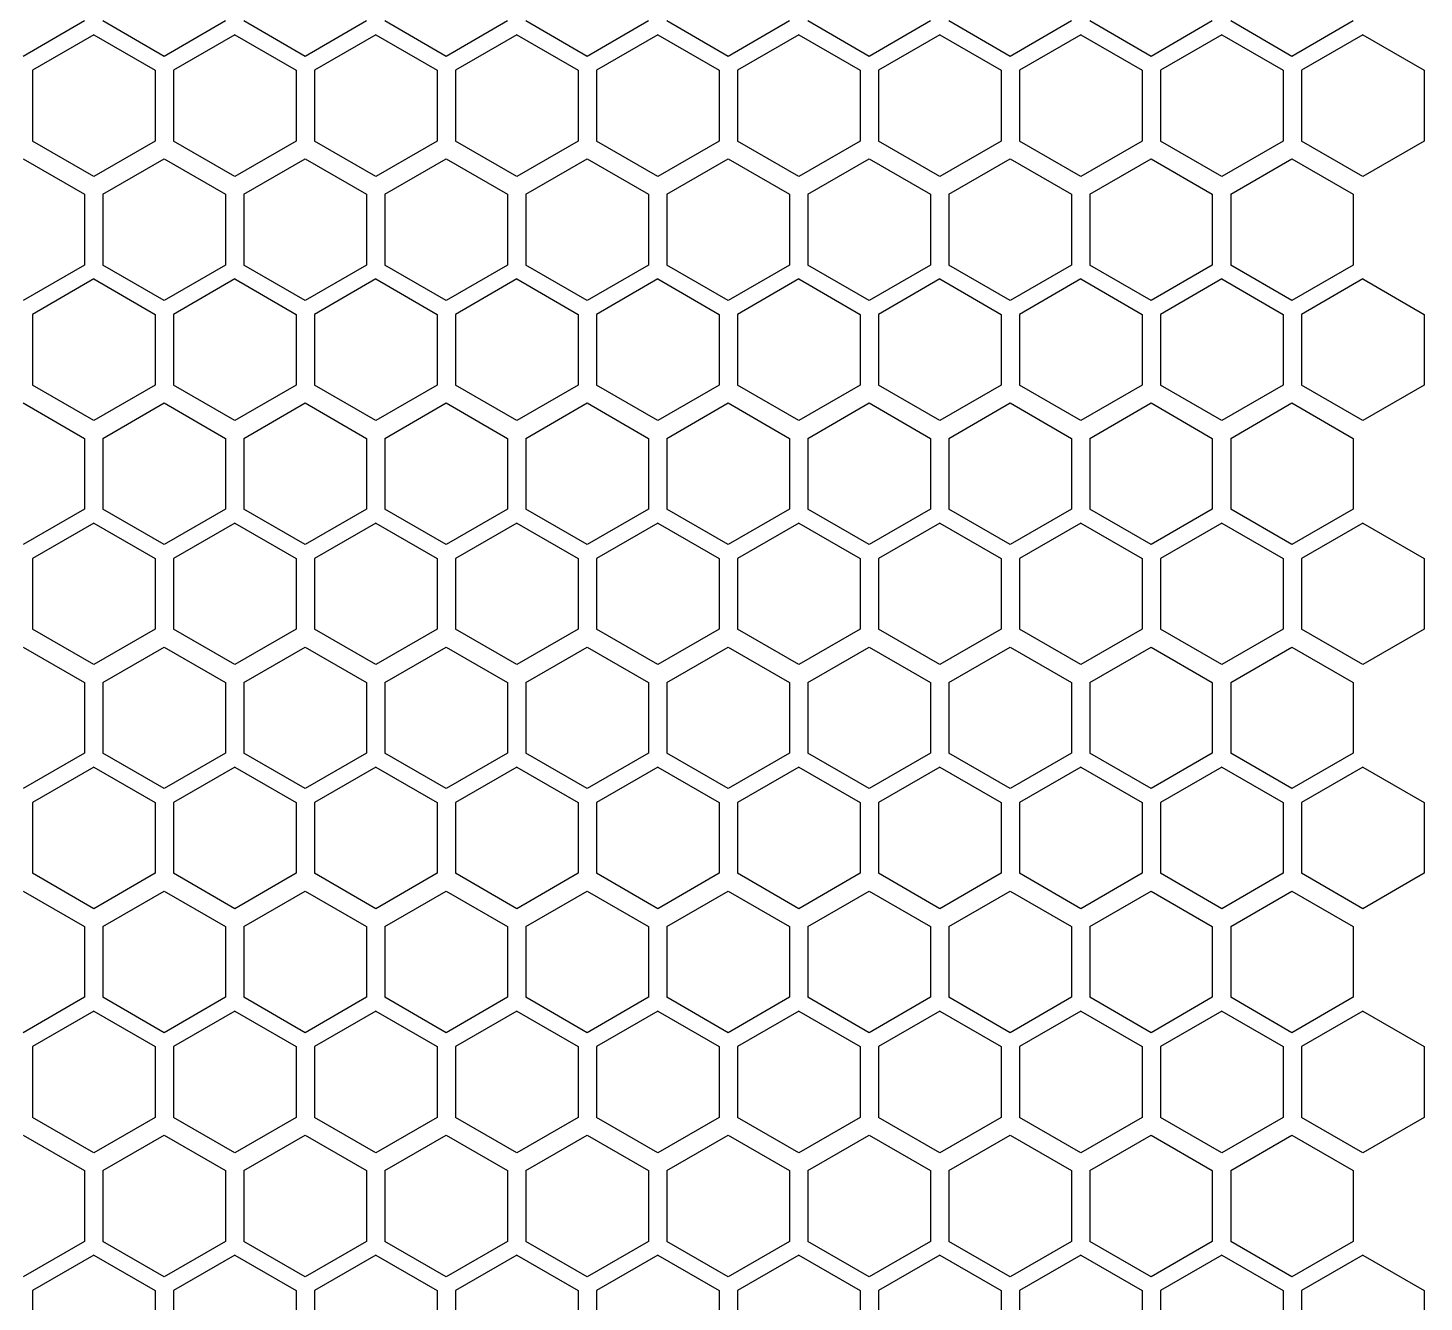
# Model space of a CAD drawing. Header units: millimetres. Extents: x 55614 to 110757, y -66981 to -47484.
# Drawn here: x 63545.5 to 63636.6, y -50373.5 to -50290.4 of the extents above; entities that cross this region are included whole.
import ezdxf

# ---------------------------------------------------------------- set-up
doc = ezdxf.new("R2010")
doc.units = ezdxf.units.MM
doc.layers.add('4215-0412-2_0', color=7, linetype='Continuous')
doc.layers.add('THICK', color=7, linetype='Continuous', lineweight=0)

# ---------------------------------------------------------------- blocks, each defined once
blk = doc.blocks.new('2-1725')
at = {"layer": '4215-0412-2_0', "color": 7, "linetype": 'Continuous'}
for p, q in [((-17537.595, -71716.011), (-17541.596, -71718.321)), ((-17532.396, -71718.321), (-17536.397, -71716.011)), ((-17528.395, -71716.011), (-17532.396, -71718.321)), ((-17523.196, -71718.321), (-17527.197, -71716.011)), ((-17519.195, -71716.011), (-17523.196, -71718.321)), ((-17513.996, -71718.321), (-17517.997, -71716.011)), ((-17509.995, -71716.011), (-17513.996, -71718.321)), ((-17504.796, -71718.321), (-17508.797, -71716.011)), ((-17500.795, -71716.011), (-17504.796, -71718.321)), ((-17495.596, -71718.321), (-17499.597, -71716.011)), ((-17491.595, -71716.011), (-17495.596, -71718.321)), ((-17486.396, -71718.321), (-17490.397, -71716.011)), ((-17482.395, -71716.011), (-17486.396, -71718.321)), ((-17477.196, -71718.321), (-17481.197, -71716.011)), ((-17473.195, -71716.011), (-17477.196, -71718.321)), ((-17467.996, -71718.321), (-17471.997, -71716.011)), ((-17463.995, -71716.011), (-17467.996, -71718.321)), ((-17458.796, -71718.321), (-17462.797, -71716.011)), ((-17454.795, -71716.011), (-17458.796, -71718.321)), ((-17536.977, -71716.916), (-17540.978, -71719.226)), ((-17536.977, -71716.916), (-17532.976, -71719.226)), ((-17527.777, -71716.916), (-17531.778, -71719.226)), ((-17527.777, -71716.916), (-17523.776, -71719.226)), ((-17518.577, -71716.916), (-17522.578, -71719.226)), ((-17518.577, -71716.916), (-17514.576, -71719.226)), ((-17509.377, -71716.916), (-17513.378, -71719.226)), ((-17509.377, -71716.916), (-17505.376, -71719.226)), ((-17500.177, -71716.916), (-17504.178, -71719.226)), ((-17500.177, -71716.916), (-17496.176, -71719.226)), ((-17490.977, -71716.916), (-17494.978, -71719.226)), ((-17490.977, -71716.916), (-17486.976, -71719.226)), ((-17481.777, -71716.916), (-17485.778, -71719.226)), ((-17481.777, -71716.916), (-17477.776, -71719.226)), ((-17472.577, -71716.916), (-17476.578, -71719.226)), ((-17472.577, -71716.916), (-17468.576, -71719.226)), ((-17463.377, -71716.916), (-17467.378, -71719.226)), ((-17463.377, -71716.916), (-17459.376, -71719.226)), ((-17454.177, -71716.916), (-17458.178, -71719.226)), ((-17454.177, -71716.916), (-17450.176, -71719.226)), ((-17540.978, -71719.226), (-17540.978, -71723.846)), ((-17532.976, -71719.226), (-17532.976, -71723.846)), ((-17531.778, -71719.226), (-17531.778, -71723.846)), ((-17523.776, -71719.226), (-17523.776, -71723.846)), ((-17522.578, -71719.226), (-17522.578, -71723.846)), ((-17514.576, -71719.226), (-17514.576, -71723.846)), ((-17513.378, -71719.226), (-17513.378, -71723.846)), ((-17505.376, -71719.226), (-17505.376, -71723.846)), ((-17504.178, -71719.226), (-17504.178, -71723.846)), ((-17496.176, -71719.226), (-17496.176, -71723.846)), ((-17494.978, -71719.226), (-17494.978, -71723.846)), ((-17486.976, -71719.226), (-17486.976, -71723.846)), ((-17485.778, -71719.226), (-17485.778, -71723.846)), ((-17477.776, -71719.226), (-17477.776, -71723.846)), ((-17476.578, -71719.226), (-17476.578, -71723.846)), ((-17468.576, -71719.226), (-17468.576, -71723.846)), ((-17467.378, -71719.226), (-17467.378, -71723.846)), ((-17459.376, -71719.226), (-17459.376, -71723.846)), ((-17458.178, -71719.226), (-17458.178, -71723.846)), ((-17450.176, -71719.226), (-17450.176, -71723.846)), ((-17536.977, -71726.156), (-17540.978, -71723.846)), ((-17532.976, -71723.846), (-17536.977, -71726.156)), ((-17527.777, -71726.156), (-17531.778, -71723.846)), ((-17523.776, -71723.846), (-17527.777, -71726.156)), ((-17518.577, -71726.156), (-17522.578, -71723.846)), ((-17514.576, -71723.846), (-17518.577, -71726.156)), ((-17509.377, -71726.156), (-17513.378, -71723.846)), ((-17505.376, -71723.846), (-17509.377, -71726.156)), ((-17500.177, -71726.156), (-17504.178, -71723.846)), ((-17496.176, -71723.846), (-17500.177, -71726.156)), ((-17490.977, -71726.156), (-17494.978, -71723.846)), ((-17486.976, -71723.846), (-17490.977, -71726.156)), ((-17481.777, -71726.156), (-17485.778, -71723.846)), ((-17477.776, -71723.846), (-17481.777, -71726.156)), ((-17472.577, -71726.156), (-17476.578, -71723.846)), ((-17468.576, -71723.846), (-17472.577, -71726.156)), ((-17463.377, -71726.156), (-17467.378, -71723.846)), ((-17459.376, -71723.846), (-17463.377, -71726.156)), ((-17454.177, -71726.156), (-17458.178, -71723.846)), ((-17450.176, -71723.846), (-17454.177, -71726.156)), ((-17541.596, -71725.011), (-17537.595, -71727.321)), ((-17536.397, -71727.321), (-17532.396, -71725.011)), ((-17532.396, -71725.011), (-17528.395, -71727.321)), ((-17527.197, -71727.321), (-17523.196, -71725.011)), ((-17523.196, -71725.011), (-17519.195, -71727.321)), ((-17517.997, -71727.321), (-17513.996, -71725.011)), ((-17513.996, -71725.011), (-17509.995, -71727.321)), ((-17508.797, -71727.321), (-17504.796, -71725.011)), ((-17504.796, -71725.011), (-17500.795, -71727.321)), ((-17499.597, -71727.321), (-17495.596, -71725.011)), ((-17495.596, -71725.011), (-17491.595, -71727.321)), ((-17490.397, -71727.321), (-17486.396, -71725.011)), ((-17486.396, -71725.011), (-17482.395, -71727.321)), ((-17481.197, -71727.321), (-17477.196, -71725.011)), ((-17477.196, -71725.011), (-17473.195, -71727.321)), ((-17471.997, -71727.321), (-17467.996, -71725.011)), ((-17467.996, -71725.011), (-17463.995, -71727.321)), ((-17462.797, -71727.321), (-17458.796, -71725.011)), ((-17458.796, -71725.011), (-17454.795, -71727.321)), ((-17537.595, -71727.321), (-17537.595, -71731.941)), ((-17536.397, -71727.321), (-17536.397, -71731.941)), ((-17528.395, -71727.321), (-17528.395, -71731.941)), ((-17527.197, -71727.321), (-17527.197, -71731.941)), ((-17519.195, -71727.321), (-17519.195, -71731.941)), ((-17517.997, -71727.321), (-17517.997, -71731.941)), ((-17509.995, -71727.321), (-17509.995, -71731.941)), ((-17508.797, -71727.321), (-17508.797, -71731.941)), ((-17500.795, -71727.321), (-17500.795, -71731.941)), ((-17499.597, -71727.321), (-17499.597, -71731.941)), ((-17491.595, -71727.321), (-17491.595, -71731.941)), ((-17490.397, -71727.321), (-17490.397, -71731.941)), ((-17482.395, -71727.321), (-17482.395, -71731.941)), ((-17481.197, -71727.321), (-17481.197, -71731.941)), ((-17473.195, -71727.321), (-17473.195, -71731.941)), ((-17471.997, -71727.321), (-17471.997, -71731.941)), ((-17463.995, -71727.321), (-17463.995, -71731.941)), ((-17462.797, -71727.321), (-17462.797, -71731.941)), ((-17454.795, -71727.321), (-17454.795, -71731.941)), ((-17537.595, -71731.941), (-17541.596, -71734.251)), ((-17532.396, -71734.251), (-17536.397, -71731.941)), ((-17528.395, -71731.941), (-17532.396, -71734.251)), ((-17523.196, -71734.251), (-17527.197, -71731.941)), ((-17519.195, -71731.941), (-17523.196, -71734.251)), ((-17513.996, -71734.251), (-17517.997, -71731.941)), ((-17509.995, -71731.941), (-17513.996, -71734.251)), ((-17504.796, -71734.251), (-17508.797, -71731.941)), ((-17500.795, -71731.941), (-17504.796, -71734.251)), ((-17495.596, -71734.251), (-17499.597, -71731.941)), ((-17491.595, -71731.941), (-17495.596, -71734.251)), ((-17486.396, -71734.251), (-17490.397, -71731.941)), ((-17482.395, -71731.941), (-17486.396, -71734.251)), ((-17477.196, -71734.251), (-17481.197, -71731.941)), ((-17473.195, -71731.941), (-17477.196, -71734.251)), ((-17467.996, -71734.251), (-17471.997, -71731.941)), ((-17463.995, -71731.941), (-17467.996, -71734.251)), ((-17458.796, -71734.251), (-17462.797, -71731.941)), ((-17454.795, -71731.941), (-17458.796, -71734.251)), ((-17536.977, -71732.846), (-17540.978, -71735.156)), ((-17536.977, -71732.846), (-17532.976, -71735.156)), ((-17527.777, -71732.846), (-17531.778, -71735.156)), ((-17527.777, -71732.846), (-17523.776, -71735.156)), ((-17518.577, -71732.846), (-17522.578, -71735.156)), ((-17518.577, -71732.846), (-17514.576, -71735.156)), ((-17509.377, -71732.846), (-17513.378, -71735.156)), ((-17509.377, -71732.846), (-17505.376, -71735.156)), ((-17500.177, -71732.846), (-17504.178, -71735.156)), ((-17500.177, -71732.846), (-17496.176, -71735.156)), ((-17490.977, -71732.846), (-17494.978, -71735.156)), ((-17490.977, -71732.846), (-17486.976, -71735.156)), ((-17481.777, -71732.846), (-17485.778, -71735.156)), ((-17481.777, -71732.846), (-17477.776, -71735.156)), ((-17472.577, -71732.846), (-17476.578, -71735.156)), ((-17472.577, -71732.846), (-17468.576, -71735.156)), ((-17463.377, -71732.846), (-17467.378, -71735.156)), ((-17463.377, -71732.846), (-17459.376, -71735.156)), ((-17454.177, -71732.846), (-17458.178, -71735.156)), ((-17454.177, -71732.846), (-17450.176, -71735.156)), ((-17540.978, -71735.156), (-17540.978, -71739.776)), ((-17532.976, -71735.156), (-17532.976, -71739.776)), ((-17531.778, -71735.156), (-17531.778, -71739.776)), ((-17523.776, -71735.156), (-17523.776, -71739.776)), ((-17522.578, -71735.156), (-17522.578, -71739.776)), ((-17514.576, -71735.156), (-17514.576, -71739.776)), ((-17513.378, -71735.156), (-17513.378, -71739.776)), ((-17505.376, -71735.156), (-17505.376, -71739.776)), ((-17504.178, -71735.156), (-17504.178, -71739.776)), ((-17496.176, -71735.156), (-17496.176, -71739.776)), ((-17494.978, -71735.156), (-17494.978, -71739.776)), ((-17486.976, -71735.156), (-17486.976, -71739.776)), ((-17485.778, -71735.156), (-17485.778, -71739.776)), ((-17477.776, -71735.156), (-17477.776, -71739.776)), ((-17476.578, -71735.156), (-17476.578, -71739.776)), ((-17468.576, -71735.156), (-17468.576, -71739.776)), ((-17467.378, -71735.156), (-17467.378, -71739.776)), ((-17459.376, -71735.156), (-17459.376, -71739.776)), ((-17458.178, -71735.156), (-17458.178, -71739.776)), ((-17450.176, -71735.156), (-17450.176, -71739.776)), ((-17536.977, -71742.086), (-17540.978, -71739.776)), ((-17532.976, -71739.776), (-17536.977, -71742.086)), ((-17527.777, -71742.086), (-17531.778, -71739.776)), ((-17523.776, -71739.776), (-17527.777, -71742.086)), ((-17518.577, -71742.086), (-17522.578, -71739.776)), ((-17514.576, -71739.776), (-17518.577, -71742.086)), ((-17509.377, -71742.086), (-17513.378, -71739.776)), ((-17505.376, -71739.776), (-17509.377, -71742.086)), ((-17500.177, -71742.086), (-17504.178, -71739.776)), ((-17496.176, -71739.776), (-17500.177, -71742.086)), ((-17490.977, -71742.086), (-17494.978, -71739.776)), ((-17486.976, -71739.776), (-17490.977, -71742.086)), ((-17481.777, -71742.086), (-17485.778, -71739.776)), ((-17477.776, -71739.776), (-17481.777, -71742.086)), ((-17472.577, -71742.086), (-17476.578, -71739.776)), ((-17468.576, -71739.776), (-17472.577, -71742.086)), ((-17463.377, -71742.086), (-17467.378, -71739.776)), ((-17459.376, -71739.776), (-17463.377, -71742.086)), ((-17454.177, -71742.086), (-17458.178, -71739.776)), ((-17450.176, -71739.776), (-17454.177, -71742.086)), ((-17541.596, -71740.941), (-17537.595, -71743.251)), ((-17536.397, -71743.251), (-17532.396, -71740.941)), ((-17532.396, -71740.941), (-17528.395, -71743.251)), ((-17527.197, -71743.251), (-17523.196, -71740.941)), ((-17523.196, -71740.941), (-17519.195, -71743.251)), ((-17517.997, -71743.251), (-17513.996, -71740.941)), ((-17513.996, -71740.941), (-17509.995, -71743.251)), ((-17508.797, -71743.251), (-17504.796, -71740.941)), ((-17504.796, -71740.941), (-17500.795, -71743.251)), ((-17499.597, -71743.251), (-17495.596, -71740.941)), ((-17495.596, -71740.941), (-17491.595, -71743.251)), ((-17490.397, -71743.251), (-17486.396, -71740.941)), ((-17486.396, -71740.941), (-17482.395, -71743.251)), ((-17481.197, -71743.251), (-17477.196, -71740.941)), ((-17477.196, -71740.941), (-17473.195, -71743.251)), ((-17471.997, -71743.251), (-17467.996, -71740.941)), ((-17467.996, -71740.941), (-17463.995, -71743.251)), ((-17462.797, -71743.251), (-17458.796, -71740.941)), ((-17458.796, -71740.941), (-17454.795, -71743.251)), ((-17537.595, -71743.251), (-17537.595, -71747.871)), ((-17536.397, -71743.251), (-17536.397, -71747.871)), ((-17528.395, -71743.251), (-17528.395, -71747.871)), ((-17527.197, -71743.251), (-17527.197, -71747.871)), ((-17519.195, -71743.251), (-17519.195, -71747.871)), ((-17517.997, -71743.251), (-17517.997, -71747.871)), ((-17509.995, -71743.251), (-17509.995, -71747.871)), ((-17508.797, -71743.251), (-17508.797, -71747.871)), ((-17500.795, -71743.251), (-17500.795, -71747.871)), ((-17499.597, -71743.251), (-17499.597, -71747.871)), ((-17491.595, -71743.251), (-17491.595, -71747.871)), ((-17490.397, -71743.251), (-17490.397, -71747.871)), ((-17482.395, -71743.251), (-17482.395, -71747.871)), ((-17481.197, -71743.251), (-17481.197, -71747.871)), ((-17473.195, -71743.251), (-17473.195, -71747.871)), ((-17471.997, -71743.251), (-17471.997, -71747.871)), ((-17463.995, -71743.251), (-17463.995, -71747.871)), ((-17462.797, -71743.251), (-17462.797, -71747.871)), ((-17454.795, -71743.251), (-17454.795, -71747.871)), ((-17537.595, -71747.871), (-17541.596, -71750.181)), ((-17532.396, -71750.181), (-17536.397, -71747.871)), ((-17528.395, -71747.871), (-17532.396, -71750.181)), ((-17523.196, -71750.181), (-17527.197, -71747.871)), ((-17519.195, -71747.871), (-17523.196, -71750.181)), ((-17513.996, -71750.181), (-17517.997, -71747.871)), ((-17509.995, -71747.871), (-17513.996, -71750.181)), ((-17504.796, -71750.181), (-17508.797, -71747.871)), ((-17500.795, -71747.871), (-17504.796, -71750.181)), ((-17495.596, -71750.181), (-17499.597, -71747.871)), ((-17491.595, -71747.871), (-17495.596, -71750.181)), ((-17486.396, -71750.181), (-17490.397, -71747.871)), ((-17482.395, -71747.871), (-17486.396, -71750.181)), ((-17477.196, -71750.181), (-17481.197, -71747.871)), ((-17473.195, -71747.871), (-17477.196, -71750.181)), ((-17467.996, -71750.181), (-17471.997, -71747.871)), ((-17463.995, -71747.871), (-17467.996, -71750.181)), ((-17458.796, -71750.181), (-17462.797, -71747.871)), ((-17454.795, -71747.871), (-17458.796, -71750.181)), ((-17536.977, -71748.776), (-17540.978, -71751.086)), ((-17536.977, -71748.776), (-17532.976, -71751.086)), ((-17527.777, -71748.776), (-17531.778, -71751.086)), ((-17527.777, -71748.776), (-17523.776, -71751.086)), ((-17518.577, -71748.776), (-17522.578, -71751.086)), ((-17518.577, -71748.776), (-17514.576, -71751.086)), ((-17509.377, -71748.776), (-17513.378, -71751.086)), ((-17509.377, -71748.776), (-17505.376, -71751.086)), ((-17500.177, -71748.776), (-17504.178, -71751.086)), ((-17500.177, -71748.776), (-17496.176, -71751.086)), ((-17490.977, -71748.776), (-17494.978, -71751.086)), ((-17490.977, -71748.776), (-17486.976, -71751.086)), ((-17481.777, -71748.776), (-17485.778, -71751.086)), ((-17481.777, -71748.776), (-17477.776, -71751.086)), ((-17472.577, -71748.776), (-17476.578, -71751.086)), ((-17472.577, -71748.776), (-17468.576, -71751.086)), ((-17463.377, -71748.776), (-17467.378, -71751.086)), ((-17463.377, -71748.776), (-17459.376, -71751.086)), ((-17454.177, -71748.776), (-17458.178, -71751.086)), ((-17454.177, -71748.776), (-17450.176, -71751.086)), ((-17540.978, -71751.086), (-17540.978, -71755.706)), ((-17532.976, -71751.086), (-17532.976, -71755.706)), ((-17531.778, -71751.086), (-17531.778, -71755.706)), ((-17523.776, -71751.086), (-17523.776, -71755.706)), ((-17522.578, -71751.086), (-17522.578, -71755.706)), ((-17514.576, -71751.086), (-17514.576, -71755.706)), ((-17513.378, -71751.086), (-17513.378, -71755.706)), ((-17505.376, -71751.086), (-17505.376, -71755.706)), ((-17504.178, -71751.086), (-17504.178, -71755.706)), ((-17496.176, -71751.086), (-17496.176, -71755.706)), ((-17494.978, -71751.086), (-17494.978, -71755.706)), ((-17486.976, -71751.086), (-17486.976, -71755.706)), ((-17485.778, -71751.086), (-17485.778, -71755.706)), ((-17477.776, -71751.086), (-17477.776, -71755.706)), ((-17476.578, -71751.086), (-17476.578, -71755.706)), ((-17468.576, -71751.086), (-17468.576, -71755.706)), ((-17467.378, -71751.086), (-17467.378, -71755.706)), ((-17459.376, -71751.086), (-17459.376, -71755.706)), ((-17458.178, -71751.086), (-17458.178, -71755.706)), ((-17450.176, -71751.086), (-17450.176, -71755.706)), ((-17536.977, -71758.016), (-17540.978, -71755.706)), ((-17532.976, -71755.706), (-17536.977, -71758.016)), ((-17527.777, -71758.016), (-17531.778, -71755.706)), ((-17523.776, -71755.706), (-17527.777, -71758.016)), ((-17518.577, -71758.016), (-17522.578, -71755.706)), ((-17514.576, -71755.706), (-17518.577, -71758.016)), ((-17509.377, -71758.016), (-17513.378, -71755.706)), ((-17505.376, -71755.706), (-17509.377, -71758.016)), ((-17500.177, -71758.016), (-17504.178, -71755.706)), ((-17496.176, -71755.706), (-17500.177, -71758.016)), ((-17490.977, -71758.016), (-17494.978, -71755.706)), ((-17486.976, -71755.706), (-17490.977, -71758.016)), ((-17481.777, -71758.016), (-17485.778, -71755.706)), ((-17477.776, -71755.706), (-17481.777, -71758.016)), ((-17472.577, -71758.016), (-17476.578, -71755.706)), ((-17468.576, -71755.706), (-17472.577, -71758.016)), ((-17463.377, -71758.016), (-17467.378, -71755.706)), ((-17459.376, -71755.706), (-17463.377, -71758.016)), ((-17454.177, -71758.016), (-17458.178, -71755.706)), ((-17450.176, -71755.706), (-17454.177, -71758.016)), ((-17541.596, -71756.871), (-17537.595, -71759.181)), ((-17536.397, -71759.181), (-17532.396, -71756.871)), ((-17532.396, -71756.871), (-17528.395, -71759.181)), ((-17527.197, -71759.181), (-17523.196, -71756.871)), ((-17523.196, -71756.871), (-17519.195, -71759.181)), ((-17517.997, -71759.181), (-17513.996, -71756.871)), ((-17513.996, -71756.871), (-17509.995, -71759.181)), ((-17508.797, -71759.181), (-17504.796, -71756.871)), ((-17504.796, -71756.871), (-17500.795, -71759.181)), ((-17499.597, -71759.181), (-17495.596, -71756.871)), ((-17495.596, -71756.871), (-17491.595, -71759.181)), ((-17490.397, -71759.181), (-17486.396, -71756.871)), ((-17486.396, -71756.871), (-17482.395, -71759.181)), ((-17481.197, -71759.181), (-17477.196, -71756.871)), ((-17477.196, -71756.871), (-17473.195, -71759.181)), ((-17471.997, -71759.181), (-17467.996, -71756.871)), ((-17467.996, -71756.871), (-17463.995, -71759.181)), ((-17462.797, -71759.181), (-17458.796, -71756.871)), ((-17458.796, -71756.871), (-17454.795, -71759.181)), ((-17537.595, -71759.181), (-17537.595, -71763.801)), ((-17536.397, -71759.181), (-17536.397, -71763.801)), ((-17528.395, -71759.181), (-17528.395, -71763.801)), ((-17527.197, -71759.181), (-17527.197, -71763.801)), ((-17519.195, -71759.181), (-17519.195, -71763.801)), ((-17517.997, -71759.181), (-17517.997, -71763.801)), ((-17509.995, -71759.181), (-17509.995, -71763.801)), ((-17508.797, -71759.181), (-17508.797, -71763.801)), ((-17500.795, -71759.181), (-17500.795, -71763.801)), ((-17499.597, -71759.181), (-17499.597, -71763.801)), ((-17491.595, -71759.181), (-17491.595, -71763.801)), ((-17490.397, -71759.181), (-17490.397, -71763.801)), ((-17482.395, -71759.181), (-17482.395, -71763.801)), ((-17481.197, -71759.181), (-17481.197, -71763.801)), ((-17473.195, -71759.181), (-17473.195, -71763.801)), ((-17471.997, -71759.181), (-17471.997, -71763.801)), ((-17463.995, -71759.181), (-17463.995, -71763.801)), ((-17462.797, -71759.181), (-17462.797, -71763.801)), ((-17454.795, -71759.181), (-17454.795, -71763.801)), ((-17537.595, -71763.801), (-17541.596, -71766.111)), ((-17532.396, -71766.111), (-17536.397, -71763.801)), ((-17528.395, -71763.801), (-17532.396, -71766.111)), ((-17523.196, -71766.111), (-17527.197, -71763.801)), ((-17519.195, -71763.801), (-17523.196, -71766.111)), ((-17513.996, -71766.111), (-17517.997, -71763.801)), ((-17509.995, -71763.801), (-17513.996, -71766.111)), ((-17504.796, -71766.111), (-17508.797, -71763.801)), ((-17500.795, -71763.801), (-17504.796, -71766.111)), ((-17495.596, -71766.111), (-17499.597, -71763.801)), ((-17491.595, -71763.801), (-17495.596, -71766.111)), ((-17486.396, -71766.111), (-17490.397, -71763.801)), ((-17482.395, -71763.801), (-17486.396, -71766.111)), ((-17477.196, -71766.111), (-17481.197, -71763.801)), ((-17473.195, -71763.801), (-17477.196, -71766.111)), ((-17467.996, -71766.111), (-17471.997, -71763.801)), ((-17463.995, -71763.801), (-17467.996, -71766.111)), ((-17458.796, -71766.111), (-17462.797, -71763.801)), ((-17454.795, -71763.801), (-17458.796, -71766.111)), ((-17536.977, -71764.706), (-17540.978, -71767.016)), ((-17536.977, -71764.706), (-17532.976, -71767.016)), ((-17527.777, -71764.706), (-17531.778, -71767.016)), ((-17527.777, -71764.706), (-17523.776, -71767.016)), ((-17518.577, -71764.706), (-17522.578, -71767.016)), ((-17518.577, -71764.706), (-17514.576, -71767.016)), ((-17509.377, -71764.706), (-17513.378, -71767.016)), ((-17509.377, -71764.706), (-17505.376, -71767.016)), ((-17500.177, -71764.706), (-17504.178, -71767.016)), ((-17500.177, -71764.706), (-17496.176, -71767.016)), ((-17490.977, -71764.706), (-17494.978, -71767.016)), ((-17490.977, -71764.706), (-17486.976, -71767.016)), ((-17481.777, -71764.706), (-17485.778, -71767.016)), ((-17481.777, -71764.706), (-17477.776, -71767.016)), ((-17472.577, -71764.706), (-17476.578, -71767.016)), ((-17472.577, -71764.706), (-17468.576, -71767.016)), ((-17463.377, -71764.706), (-17467.378, -71767.016)), ((-17463.377, -71764.706), (-17459.376, -71767.016)), ((-17454.177, -71764.706), (-17458.178, -71767.016)), ((-17454.177, -71764.706), (-17450.176, -71767.016)), ((-17540.978, -71767.016), (-17540.978, -71771.636)), ((-17532.976, -71767.016), (-17532.976, -71771.636)), ((-17531.778, -71767.016), (-17531.778, -71771.636)), ((-17523.776, -71767.016), (-17523.776, -71771.636)), ((-17522.578, -71767.016), (-17522.578, -71771.636)), ((-17514.576, -71767.016), (-17514.576, -71771.636)), ((-17513.378, -71767.016), (-17513.378, -71771.636)), ((-17505.376, -71767.016), (-17505.376, -71771.636)), ((-17504.178, -71767.016), (-17504.178, -71771.636)), ((-17496.176, -71767.016), (-17496.176, -71771.636)), ((-17494.978, -71767.016), (-17494.978, -71771.636)), ((-17486.976, -71767.016), (-17486.976, -71771.636)), ((-17485.778, -71767.016), (-17485.778, -71771.636)), ((-17477.776, -71767.016), (-17477.776, -71771.636)), ((-17476.578, -71767.016), (-17476.578, -71771.636)), ((-17468.576, -71767.016), (-17468.576, -71771.636)), ((-17467.378, -71767.016), (-17467.378, -71771.636)), ((-17459.376, -71767.016), (-17459.376, -71771.636)), ((-17458.178, -71767.016), (-17458.178, -71771.636)), ((-17450.176, -71767.016), (-17450.176, -71771.636)), ((-17536.977, -71773.946), (-17540.978, -71771.636)), ((-17532.976, -71771.636), (-17536.977, -71773.946)), ((-17527.777, -71773.946), (-17531.778, -71771.636)), ((-17523.776, -71771.636), (-17527.777, -71773.946)), ((-17518.577, -71773.946), (-17522.578, -71771.636)), ((-17514.576, -71771.636), (-17518.577, -71773.946)), ((-17509.377, -71773.946), (-17513.378, -71771.636)), ((-17505.376, -71771.636), (-17509.377, -71773.946)), ((-17500.177, -71773.946), (-17504.178, -71771.636)), ((-17496.176, -71771.636), (-17500.177, -71773.946)), ((-17490.977, -71773.946), (-17494.978, -71771.636)), ((-17486.976, -71771.636), (-17490.977, -71773.946)), ((-17481.777, -71773.946), (-17485.778, -71771.636)), ((-17477.776, -71771.636), (-17481.777, -71773.946)), ((-17472.577, -71773.946), (-17476.578, -71771.636)), ((-17468.576, -71771.636), (-17472.577, -71773.946)), ((-17463.377, -71773.946), (-17467.378, -71771.636)), ((-17459.376, -71771.636), (-17463.377, -71773.946)), ((-17454.177, -71773.946), (-17458.178, -71771.636)), ((-17450.176, -71771.636), (-17454.177, -71773.946)), ((-17541.596, -71772.801), (-17537.595, -71775.111)), ((-17536.397, -71775.111), (-17532.396, -71772.801)), ((-17532.396, -71772.801), (-17528.395, -71775.111)), ((-17527.197, -71775.111), (-17523.196, -71772.801)), ((-17523.196, -71772.801), (-17519.195, -71775.111)), ((-17517.997, -71775.111), (-17513.996, -71772.801)), ((-17513.996, -71772.801), (-17509.995, -71775.111)), ((-17508.797, -71775.111), (-17504.796, -71772.801)), ((-17504.796, -71772.801), (-17500.795, -71775.111)), ((-17499.597, -71775.111), (-17495.596, -71772.801)), ((-17495.596, -71772.801), (-17491.595, -71775.111)), ((-17490.397, -71775.111), (-17486.396, -71772.801)), ((-17486.396, -71772.801), (-17482.395, -71775.111)), ((-17481.197, -71775.111), (-17477.196, -71772.801)), ((-17477.196, -71772.801), (-17473.195, -71775.111)), ((-17471.997, -71775.111), (-17467.996, -71772.801)), ((-17467.996, -71772.801), (-17463.995, -71775.111)), ((-17462.797, -71775.111), (-17458.796, -71772.801)), ((-17458.796, -71772.801), (-17454.795, -71775.111)), ((-17537.595, -71775.111), (-17537.595, -71779.731)), ((-17536.397, -71775.111), (-17536.397, -71779.731)), ((-17528.395, -71775.111), (-17528.395, -71779.731)), ((-17527.197, -71775.111), (-17527.197, -71779.731)), ((-17519.195, -71775.111), (-17519.195, -71779.731)), ((-17517.997, -71775.111), (-17517.997, -71779.731)), ((-17509.995, -71775.111), (-17509.995, -71779.731)), ((-17508.797, -71775.111), (-17508.797, -71779.731)), ((-17500.795, -71775.111), (-17500.795, -71779.731)), ((-17499.597, -71775.111), (-17499.597, -71779.731)), ((-17491.595, -71775.111), (-17491.595, -71779.731)), ((-17490.397, -71775.111), (-17490.397, -71779.731)), ((-17482.395, -71775.111), (-17482.395, -71779.731)), ((-17481.197, -71775.111), (-17481.197, -71779.731)), ((-17473.195, -71775.111), (-17473.195, -71779.731)), ((-17471.997, -71775.111), (-17471.997, -71779.731)), ((-17463.995, -71775.111), (-17463.995, -71779.731)), ((-17462.797, -71775.111), (-17462.797, -71779.731)), ((-17454.795, -71775.111), (-17454.795, -71779.731)), ((-17537.595, -71779.731), (-17541.596, -71782.041)), ((-17532.396, -71782.041), (-17536.397, -71779.731)), ((-17528.395, -71779.731), (-17532.396, -71782.041)), ((-17523.196, -71782.041), (-17527.197, -71779.731)), ((-17519.195, -71779.731), (-17523.196, -71782.041)), ((-17513.996, -71782.041), (-17517.997, -71779.731)), ((-17509.995, -71779.731), (-17513.996, -71782.041)), ((-17504.796, -71782.041), (-17508.797, -71779.731)), ((-17500.795, -71779.731), (-17504.796, -71782.041)), ((-17495.596, -71782.041), (-17499.597, -71779.731)), ((-17491.595, -71779.731), (-17495.596, -71782.041)), ((-17486.396, -71782.041), (-17490.397, -71779.731)), ((-17482.395, -71779.731), (-17486.396, -71782.041)), ((-17477.196, -71782.041), (-17481.197, -71779.731)), ((-17473.195, -71779.731), (-17477.196, -71782.041)), ((-17467.996, -71782.041), (-17471.997, -71779.731)), ((-17463.995, -71779.731), (-17467.996, -71782.041)), ((-17458.796, -71782.041), (-17462.797, -71779.731)), ((-17454.795, -71779.731), (-17458.796, -71782.041)), ((-17536.977, -71780.636), (-17540.978, -71782.946)), ((-17536.977, -71780.636), (-17532.976, -71782.946)), ((-17527.777, -71780.636), (-17531.778, -71782.946)), ((-17527.777, -71780.636), (-17523.776, -71782.946)), ((-17518.577, -71780.636), (-17522.578, -71782.946)), ((-17518.577, -71780.636), (-17514.576, -71782.946)), ((-17509.377, -71780.636), (-17513.378, -71782.946)), ((-17509.377, -71780.636), (-17505.376, -71782.946)), ((-17500.177, -71780.636), (-17504.178, -71782.946)), ((-17500.177, -71780.636), (-17496.176, -71782.946)), ((-17490.977, -71780.636), (-17494.978, -71782.946)), ((-17490.977, -71780.636), (-17486.976, -71782.946)), ((-17481.777, -71780.636), (-17485.778, -71782.946)), ((-17481.777, -71780.636), (-17477.776, -71782.946)), ((-17472.577, -71780.636), (-17476.578, -71782.946)), ((-17472.577, -71780.636), (-17468.576, -71782.946)), ((-17463.377, -71780.636), (-17467.378, -71782.946)), ((-17463.377, -71780.636), (-17459.376, -71782.946)), ((-17454.177, -71780.636), (-17458.178, -71782.946)), ((-17454.177, -71780.636), (-17450.176, -71782.946)), ((-17540.978, -71782.946), (-17540.978, -71787.566)), ((-17532.976, -71782.946), (-17532.976, -71787.566)), ((-17531.778, -71782.946), (-17531.778, -71787.566)), ((-17523.776, -71782.946), (-17523.776, -71787.566)), ((-17522.578, -71782.946), (-17522.578, -71787.566)), ((-17514.576, -71782.946), (-17514.576, -71787.566)), ((-17513.378, -71782.946), (-17513.378, -71787.566)), ((-17505.376, -71782.946), (-17505.376, -71787.566)), ((-17504.178, -71782.946), (-17504.178, -71787.566)), ((-17496.176, -71782.946), (-17496.176, -71787.566)), ((-17494.978, -71782.946), (-17494.978, -71787.566)), ((-17486.976, -71782.946), (-17486.976, -71787.566)), ((-17485.778, -71782.946), (-17485.778, -71787.566)), ((-17477.776, -71782.946), (-17477.776, -71787.566)), ((-17476.578, -71782.946), (-17476.578, -71787.566)), ((-17468.576, -71782.946), (-17468.576, -71787.566)), ((-17467.378, -71782.946), (-17467.378, -71787.566)), ((-17459.376, -71782.946), (-17459.376, -71787.566)), ((-17458.178, -71782.946), (-17458.178, -71787.566)), ((-17450.176, -71782.946), (-17450.176, -71787.566)), ((-17536.977, -71789.876), (-17540.978, -71787.566)), ((-17532.976, -71787.566), (-17536.977, -71789.876)), ((-17527.777, -71789.876), (-17531.778, -71787.566)), ((-17523.776, -71787.566), (-17527.777, -71789.876)), ((-17518.577, -71789.876), (-17522.578, -71787.566)), ((-17514.576, -71787.566), (-17518.577, -71789.876)), ((-17509.377, -71789.876), (-17513.378, -71787.566)), ((-17505.376, -71787.566), (-17509.377, -71789.876)), ((-17500.177, -71789.876), (-17504.178, -71787.566)), ((-17496.176, -71787.566), (-17500.177, -71789.876)), ((-17490.977, -71789.876), (-17494.978, -71787.566)), ((-17486.976, -71787.566), (-17490.977, -71789.876)), ((-17481.777, -71789.876), (-17485.778, -71787.566)), ((-17477.776, -71787.566), (-17481.777, -71789.876)), ((-17472.577, -71789.876), (-17476.578, -71787.566)), ((-17468.576, -71787.566), (-17472.577, -71789.876)), ((-17463.377, -71789.876), (-17467.378, -71787.566)), ((-17459.376, -71787.566), (-17463.377, -71789.876)), ((-17454.177, -71789.876), (-17458.178, -71787.566)), ((-17450.176, -71787.566), (-17454.177, -71789.876)), ((-17541.596, -71788.731), (-17537.595, -71791.041)), ((-17536.397, -71791.041), (-17532.396, -71788.731)), ((-17532.396, -71788.731), (-17528.395, -71791.041)), ((-17527.197, -71791.041), (-17523.196, -71788.731)), ((-17523.196, -71788.731), (-17519.195, -71791.041)), ((-17517.997, -71791.041), (-17513.996, -71788.731)), ((-17513.996, -71788.731), (-17509.995, -71791.041)), ((-17508.797, -71791.041), (-17504.796, -71788.731)), ((-17504.796, -71788.731), (-17500.795, -71791.041)), ((-17499.597, -71791.041), (-17495.596, -71788.731)), ((-17495.596, -71788.731), (-17491.595, -71791.041)), ((-17490.397, -71791.041), (-17486.396, -71788.731)), ((-17486.396, -71788.731), (-17482.395, -71791.041)), ((-17481.197, -71791.041), (-17477.196, -71788.731)), ((-17477.196, -71788.731), (-17473.195, -71791.041)), ((-17471.997, -71791.041), (-17467.996, -71788.731)), ((-17467.996, -71788.731), (-17463.995, -71791.041)), ((-17462.797, -71791.041), (-17458.796, -71788.731)), ((-17458.796, -71788.731), (-17454.795, -71791.041)), ((-17537.595, -71791.041), (-17537.595, -71795.661)), ((-17536.397, -71791.041), (-17536.397, -71795.661)), ((-17528.395, -71791.041), (-17528.395, -71795.661)), ((-17527.197, -71791.041), (-17527.197, -71795.661)), ((-17519.195, -71791.041), (-17519.195, -71795.661)), ((-17517.997, -71791.041), (-17517.997, -71795.661)), ((-17509.995, -71791.041), (-17509.995, -71795.661)), ((-17508.797, -71791.041), (-17508.797, -71795.661)), ((-17500.795, -71791.041), (-17500.795, -71795.661)), ((-17499.597, -71791.041), (-17499.597, -71795.661)), ((-17491.595, -71791.041), (-17491.595, -71795.661)), ((-17490.397, -71791.041), (-17490.397, -71795.661)), ((-17482.395, -71791.041), (-17482.395, -71795.661)), ((-17481.197, -71791.041), (-17481.197, -71795.661)), ((-17473.195, -71791.041), (-17473.195, -71795.661)), ((-17471.997, -71791.041), (-17471.997, -71795.661)), ((-17463.995, -71791.041), (-17463.995, -71795.661)), ((-17462.797, -71791.041), (-17462.797, -71795.661)), ((-17454.795, -71791.041), (-17454.795, -71795.661)), ((-17537.595, -71795.661), (-17541.596, -71797.971)), ((-17532.396, -71797.971), (-17536.397, -71795.661)), ((-17528.395, -71795.661), (-17532.396, -71797.971)), ((-17523.196, -71797.971), (-17527.197, -71795.661)), ((-17519.195, -71795.661), (-17523.196, -71797.971)), ((-17513.996, -71797.971), (-17517.997, -71795.661)), ((-17509.995, -71795.661), (-17513.996, -71797.971)), ((-17504.796, -71797.971), (-17508.797, -71795.661)), ((-17500.795, -71795.661), (-17504.796, -71797.971)), ((-17495.596, -71797.971), (-17499.597, -71795.661)), ((-17491.595, -71795.661), (-17495.596, -71797.971)), ((-17486.396, -71797.971), (-17490.397, -71795.661)), ((-17482.395, -71795.661), (-17486.396, -71797.971)), ((-17477.196, -71797.971), (-17481.197, -71795.661)), ((-17473.195, -71795.661), (-17477.196, -71797.971)), ((-17467.996, -71797.971), (-17471.997, -71795.661)), ((-17463.995, -71795.661), (-17467.996, -71797.971)), ((-17458.796, -71797.971), (-17462.797, -71795.661)), ((-17454.795, -71795.661), (-17458.796, -71797.971)), ((-17536.977, -71796.566), (-17540.978, -71798.876)), ((-17536.977, -71796.566), (-17532.976, -71798.876)), ((-17527.777, -71796.566), (-17531.778, -71798.876)), ((-17527.777, -71796.566), (-17523.776, -71798.876)), ((-17518.577, -71796.566), (-17522.578, -71798.876)), ((-17518.577, -71796.566), (-17514.576, -71798.876)), ((-17509.377, -71796.566), (-17513.378, -71798.876)), ((-17509.377, -71796.566), (-17505.376, -71798.876)), ((-17500.177, -71796.566), (-17504.178, -71798.876)), ((-17500.177, -71796.566), (-17496.176, -71798.876)), ((-17490.977, -71796.566), (-17494.978, -71798.876)), ((-17490.977, -71796.566), (-17486.976, -71798.876)), ((-17481.777, -71796.566), (-17485.778, -71798.876)), ((-17481.777, -71796.566), (-17477.776, -71798.876)), ((-17472.577, -71796.566), (-17476.578, -71798.876)), ((-17472.577, -71796.566), (-17468.576, -71798.876)), ((-17463.377, -71796.566), (-17467.378, -71798.876)), ((-17463.377, -71796.566), (-17459.376, -71798.876)), ((-17454.177, -71796.566), (-17458.178, -71798.876)), ((-17454.177, -71796.566), (-17450.176, -71798.876)), ((-17540.978, -71798.876), (-17540.978, -71803.496)), ((-17532.976, -71798.876), (-17532.976, -71803.496)), ((-17531.778, -71798.876), (-17531.778, -71803.496)), ((-17523.776, -71798.876), (-17523.776, -71803.496)), ((-17522.578, -71798.876), (-17522.578, -71803.496)), ((-17514.576, -71798.876), (-17514.576, -71803.496)), ((-17513.378, -71798.876), (-17513.378, -71803.496)), ((-17505.376, -71798.876), (-17505.376, -71803.496)), ((-17504.178, -71798.876), (-17504.178, -71803.496)), ((-17496.176, -71798.876), (-17496.176, -71803.496)), ((-17494.978, -71798.876), (-17494.978, -71803.496)), ((-17486.976, -71798.876), (-17486.976, -71803.496)), ((-17485.778, -71798.876), (-17485.778, -71803.496)), ((-17477.776, -71798.876), (-17477.776, -71803.496)), ((-17476.578, -71798.876), (-17476.578, -71803.496)), ((-17468.576, -71798.876), (-17468.576, -71803.496)), ((-17467.378, -71798.876), (-17467.378, -71803.496)), ((-17459.376, -71798.876), (-17459.376, -71803.496)), ((-17458.178, -71798.876), (-17458.178, -71803.496)), ((-17450.176, -71798.876), (-17450.176, -71803.496))]:
    blk.add_line(p, q, dxfattribs=at)

msp = doc.modelspace()

# ---------------------------------------------------------------- block references
at = {"layer": 'THICK', "lineweight": -3}
msp.add_blockref('2-1725', (81086.76, 21426.09), dxfattribs=at)

doc.saveas('drawing.dxf')
